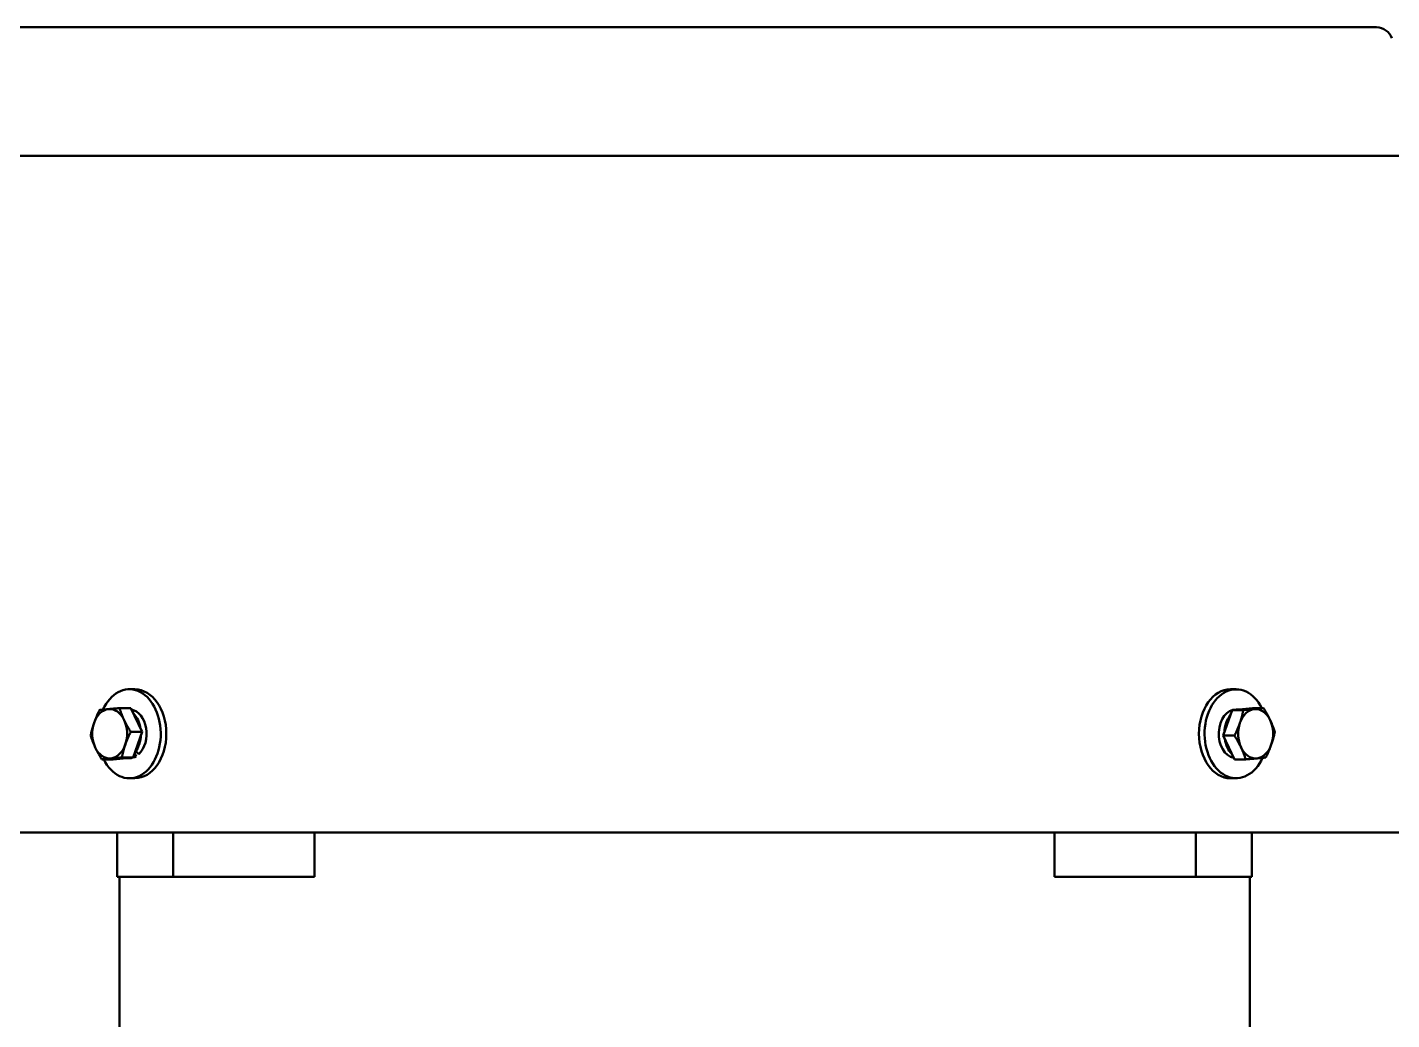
# Model space of a CAD drawing. Header units: metres. Extents: x 31500 to 1073645, y -1029792 to 61053.
# Drawn here: x 116234.3 to 116382, y -552755 to -552647.6 of the extents above; entities that cross this region are included whole.
import ezdxf

# ---------------------------------------------------------------- set-up
doc = ezdxf.new("R2010")
doc.units = ezdxf.units.M
doc.layers.add('Viditelné hrany(ISO)', color=7, linetype='Continuous', lineweight=50)

msp = doc.modelspace()

# ---------------------------------------------------------------- linework, layer by layer
at = {"layer": 'Viditelné hrany(ISO)'}
for p, q in [((116380.36, -552647.57), (116230.56, -552647.57)), ((116389.3, -552661.48), (116221.63, -552661.48)), ((116245.99, -552719.26), (116245.38, -552719.26)), ((116364.55, -552719.26), (116365.15, -552719.26)), ((116245.55, -552721.31), (116244.32, -552721.31)), ((116246.76, -552723.88), (116245.55, -552721.31)), ((116364.72, -552721.51), (116363.76, -552724.28)), ((116366.91, -552721.31), (116364.72, -552721.51)), ((116365.94, -552721.51), (116364.72, -552721.51)), ((116365.53, -552721.44), (116365.15, -552721.44)), ((116366.91, -552721.31), (116368.12, -552721.31)), ((116245.53, -552723.88), (116246.76, -552723.88)), ((116245.79, -552726.65), (116246.76, -552723.88)), ((116363.76, -552724.28), (116364.97, -552726.85)), ((116364.97, -552724.28), (116363.76, -552724.28)), ((116242.4, -552726.85), (116243.62, -552726.85)), ((116243.62, -552726.85), (116245.79, -552726.65)), ((116244.57, -552726.65), (116245.79, -552726.65)), ((116244.99, -552726.72), (116245.38, -552726.72)), ((116245.95, -552726.19), (116246.11, -552726.51)), ((116246.05, -552725.9), (116246.08, -552725.96)), ((116366.19, -552726.85), (116364.97, -552726.85)), ((116245.99, -552728.89), (116245.38, -552728.89)), ((116364.55, -552728.89), (116365.15, -552728.89)), ((116231.74, -552734.78), (116267.43, -552734.78)), ((116244.07, -552739.59), (116244.07, -552734.78)), ((116250.12, -552734.78), (116250.12, -552739.59)), ((116265.43, -552739.59), (116265.43, -552734.78)), ((116267.59, -552734.78), (116267.43, -552734.78)), ((116268.1, -552734.78), (116267.59, -552734.78)), ((116268.16, -552734.78), (116268.1, -552734.78)), ((116268.16, -552734.78), (116268.98, -552734.78)), ((116269.12, -552734.78), (116268.98, -552734.78)), ((116269.12, -552734.78), (116276.58, -552734.78)), ((116276.68, -552734.78), (116276.58, -552734.78)), ((116276.68, -552734.78), (116277.23, -552734.78)), ((116277.29, -552734.78), (116277.23, -552734.78)), ((116277.29, -552734.78), (116278.08, -552734.78)), ((116278.16, -552734.78), (116278.08, -552734.78)), ((116278.16, -552734.78), (116284.65, -552734.78)), ((116284.7, -552734.78), (116284.65, -552734.78)), ((116284.7, -552734.78), (116285.28, -552734.78)), ((116285.35, -552734.78), (116285.28, -552734.78)), ((116285.35, -552734.78), (116286.11, -552734.78)), ((116286.14, -552734.78), (116286.11, -552734.78)), ((116286.14, -552734.78), (116292.72, -552734.78)), ((116292.72, -552734.78), (116293.34, -552734.78)), ((116292.72, -552734.78), (116292.72, -552734.78)), ((116293.41, -552734.78), (116293.34, -552734.78)), ((116293.41, -552734.78), (116294.11, -552734.78)), ((116294.11, -552734.78), (116300.9, -552734.78)), ((116300.9, -552734.78), (116301.39, -552734.78)), ((116301.47, -552734.78), (116301.39, -552734.78)), ((116301.47, -552734.78), (116301.95, -552734.78)), ((116301.95, -552734.78), (116308.97, -552734.78)), ((116308.97, -552734.78), (116309.45, -552734.78)), ((116309.53, -552734.78), (116309.45, -552734.78)), ((116309.53, -552734.78), (116310.02, -552734.78)), ((116310.02, -552734.78), (116316.82, -552734.78)), ((116316.82, -552734.78), (116317.51, -552734.78)), ((116317.59, -552734.78), (116317.51, -552734.78)), ((116317.59, -552734.78), (116318.2, -552734.78)), ((116318.2, -552734.78), (116324.79, -552734.78)), ((116318.2, -552734.78), (116318.2, -552734.78)), ((116324.81, -552734.78), (116324.79, -552734.78)), ((116324.81, -552734.78), (116325.57, -552734.78)), ((116325.64, -552734.78), (116325.57, -552734.78)), ((116325.64, -552734.78), (116326.22, -552734.78)), ((116326.27, -552734.78), (116326.22, -552734.78)), ((116326.27, -552734.78), (116332.76, -552734.78)), ((116332.84, -552734.78), (116332.76, -552734.78)), ((116332.84, -552734.78), (116333.63, -552734.78)), ((116333.69, -552734.78), (116333.63, -552734.78)), ((116333.69, -552734.78), (116334.24, -552734.78)), ((116334.34, -552734.78), (116334.24, -552734.78)), ((116334.34, -552734.78), (116341.8, -552734.78)), ((116341.94, -552734.78), (116341.8, -552734.78)), ((116341.94, -552734.78), (116342.77, -552734.78)), ((116342.82, -552734.78), (116342.77, -552734.78)), ((116343.33, -552734.78), (116342.82, -552734.78)), ((116343.5, -552734.78), (116343.33, -552734.78)), ((116343.5, -552734.78), (116379.18, -552734.78)), ((116345.5, -552734.78), (116345.5, -552739.59)), ((116360.8, -552739.59), (116360.8, -552734.78)), ((116366.86, -552734.78), (116366.86, -552739.59)), ((116383.86, -552734.78), (116379.18, -552734.78)), ((116244.07, -552739.59), (116250.12, -552739.59)), ((116244.3, -552757.78), (116244.3, -552739.59)), ((116250.12, -552739.59), (116265.43, -552739.59)), ((116345.5, -552739.59), (116360.8, -552739.59)), ((116360.8, -552739.59), (116366.86, -552739.59)), ((116366.62, -552739.59), (116366.62, -552757.78))]:
    msp.add_line(p, q, dxfattribs=at)
msp.add_arc((116380.36, -552649.29), 1.71, 17.9162, 90, dxfattribs=at)
for centre, major_axis, ratio, start_param, end_param in [((116245.38, -552724.08), (0, -4.82), 0.70479, 5.32557, 10.422913), ((116245.99, -552724.08), (0, 4.81), 0.70479, 3.141593, 6.283185), ((116364.55, -552724.08), (0, -4.82), 0.709416, 3.141593, 6.283185), ((116365.15, -552724.08), (0, 4.81), 0.709416, 5.32557, 10.423662), ((116243.25, -552724.08), (0, 2.67), 0.70479, 0.065901, 1.113099), ((116243.25, -552724.08), (0, 2.67), 0.70479, 5.301889, 6.349086), ((116245.38, -552724.08), (0, 2.64), 0.70479, 3.731093, 6.15655), ((116244.77, -552724.08), (0, -2.64), 0.70479, 1.777067, 2.543525), ((116365.15, -552724.08), (0, -2.64), 0.709416, 3.141593, 6.150404), ((116365.75, -552724.08), (0, 2.64), 0.709416, 0.715365, 1.510833), ((116367.26, -552724.08), (0, 2.67), 0.709416, 0.065901, 1.113099), ((116367.26, -552724.08), (0, 2.67), 0.709416, 5.301889, 6.349086), ((116243.25, -552724.08), (0, -2.67), 0.70479, 4.254691, 5.301889), ((116243.25, -552724.08), (0, 2.67), 0.70479, 4.254691, 5.301889), ((116367.26, -552724.08), (0, -2.67), 0.709416, 4.254691, 5.301889), ((116367.26, -552724.08), (0, 2.67), 0.709416, 4.254691, 5.301889), ((116243.25, -552724.08), (0, -2.67), 0.70479, 0.065901, 1.113099), ((116244.77, -552724.08), (0, -2.64), 0.70479, 0.777603, 1.513889), ((116365.75, -552724.08), (0, 2.64), 0.709416, 1.780022, 2.54057), ((116367.26, -552724.08), (0, -2.67), 0.709416, 0.065901, 1.113099), ((116243.25, -552724.08), (0, -2.67), 0.70479, 5.301889, 6.349086), ((116245.38, -552724.08), (0, -2.64), 0.70479, 0, 0.401397), ((116244.77, -552724.08), (1.91, -2.61), 0.211036, 5.593001, 5.728518), ((116245.38, -552724.08), (1.91, -2.61), 0.211036, 5.352311, 5.540414), ((116367.26, -552724.08), (0, -2.67), 0.709416, 5.301889, 6.349086)]:
    msp.add_ellipse(centre, major_axis=major_axis, ratio=ratio, start_param=start_param, end_param=end_param, dxfattribs=at)
for points, weights in [([(116241.56, -552722.9), (116241.79, -552722.25), (116242.15, -552721.51)], [2.70063014144, 2.70063014144, 2.50673362106]), ([(116242.15, -552721.51), (116242.63, -552721.46), (116243.13, -552721.41)], [2.91600320299, 3.1415568357, 3.1415568357]), ([(116243.13, -552721.41), (116243.63, -552721.36), (116244.32, -552721.31)], [3.1415568357, 3.1415568357, 2.91600320299]), ([(116244.32, -552721.31), (116244.54, -552722), (116244.82, -552722.59)], [2.59070218374, 2.79109369504, 2.79109369504]), ([(116365.56, -552722.9), (116365.78, -552722.25), (116365.94, -552721.51)], [2.70063014144, 2.70063014144, 2.50673362106]), ([(116365.94, -552721.51), (116366.63, -552721.46), (116367.14, -552721.41)], [2.91600320299, 3.1415568357, 3.1415568357]), ([(116367.14, -552721.41), (116367.64, -552721.36), (116368.12, -552721.31)], [3.1415568357, 3.1415568357, 2.91600320299]), ([(116368.12, -552721.31), (116368.56, -552722), (116368.84, -552722.59)], [2.59070218374, 2.79109369504, 2.79109369504]), ([(116241.19, -552724.28), (116241.34, -552723.54), (116241.56, -552722.9)], [2.50673362106, 2.70063014144, 2.70063014144]), ([(116244.82, -552722.59), (116245.1, -552723.19), (116245.53, -552723.88)], [2.79109369504, 2.79109369504, 2.59070218374]), ([(116245.53, -552723.88), (116245.17, -552724.62), (116244.95, -552725.26)], [2.50673362106, 2.70063014144, 2.70063014144]), ([(116364.97, -552724.28), (116365.33, -552723.54), (116365.56, -552722.9)], [2.50673362106, 2.70063014144, 2.70063014144]), ([(116368.84, -552722.59), (116369.12, -552723.19), (116369.34, -552723.88)], [2.79109369504, 2.79109369504, 2.59070218374]), ([(116369.34, -552723.88), (116369.19, -552724.62), (116368.96, -552725.26)], [2.50673362106, 2.70063014144, 2.70063014144]), ([(116241.69, -552725.57), (116241.41, -552724.97), (116241.19, -552724.28)], [2.79109369504, 2.79109369504, 2.59070218374]), ([(116244.95, -552725.26), (116244.72, -552725.9), (116244.57, -552726.65)], [2.70063014144, 2.70063014144, 2.50673362106]), ([(116365.68, -552725.57), (116365.4, -552724.97), (116364.97, -552724.28)], [2.79109369504, 2.79109369504, 2.59070218374]), ([(116368.96, -552725.26), (116368.74, -552725.9), (116368.37, -552726.65)], [2.70063014144, 2.70063014144, 2.50673362106]), ([(116242.4, -552726.85), (116241.97, -552726.16), (116241.69, -552725.57)], [2.59070218374, 2.79109369504, 2.79109369504]), ([(116243.38, -552726.75), (116242.87, -552726.8), (116242.4, -552726.85)], [3.1415568357, 3.1415568357, 2.91600320299]), ([(116244.57, -552726.65), (116243.88, -552726.7), (116243.38, -552726.75)], [2.91600320299, 3.1415568357, 3.1415568357]), ([(116366.19, -552726.85), (116365.97, -552726.16), (116365.68, -552725.57)], [2.59070218374, 2.79109369504, 2.79109369504]), ([(116367.39, -552726.75), (116366.88, -552726.8), (116366.19, -552726.85)], [3.1415568357, 3.1415568357, 2.91600320299]), ([(116368.37, -552726.65), (116367.89, -552726.7), (116367.39, -552726.75)], [2.91600320299, 3.1415568357, 3.1415568357])]:
    msp.add_rational_spline(points, weights, degree=2, dxfattribs=at)

doc.saveas('drawing.dxf')
